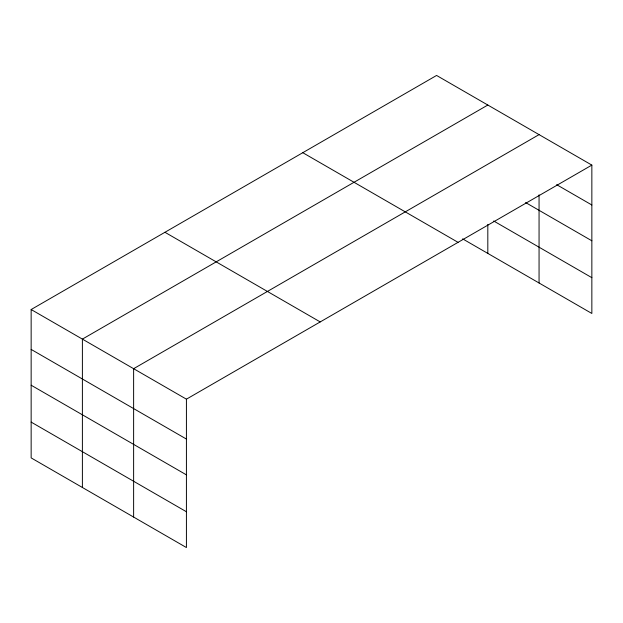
<?xml version="1.0" encoding="UTF-8"?>
<svg xmlns="http://www.w3.org/2000/svg" width="623" height="623" viewBox="0 0 623 623"><rect width="100%" height="100%" fill="white"/><g stroke="black" fill="none" stroke-linecap="round" stroke-linejoin="round"><path stroke-width="0.93" d="M591.85 165.103L436.583 75.453L31.15 309.53L31.15 457.897L186.417 547.547L186.417 399.172L591.85 165.103L591.85 313.47L462.624 238.858M487.817 105.038L82.392 339.114L82.392 487.482M539.059 134.623L133.626 368.691L133.626 517.067M556.658 184.673L591.85 204.99M525.617 202.553L591.85 240.79M493.696 221.001L591.85 277.671M302.786 152.697L458.061 242.347M164.939 232.286L320.214 321.927M31.15 309.53L186.417 399.172M31.15 349.417L186.417 439.059M31.15 385.216L186.417 474.858M31.15 422.098L186.417 511.748M539.059 194.828L539.059 282.99M487.817 224.381L487.817 253.405"/></g></svg>
